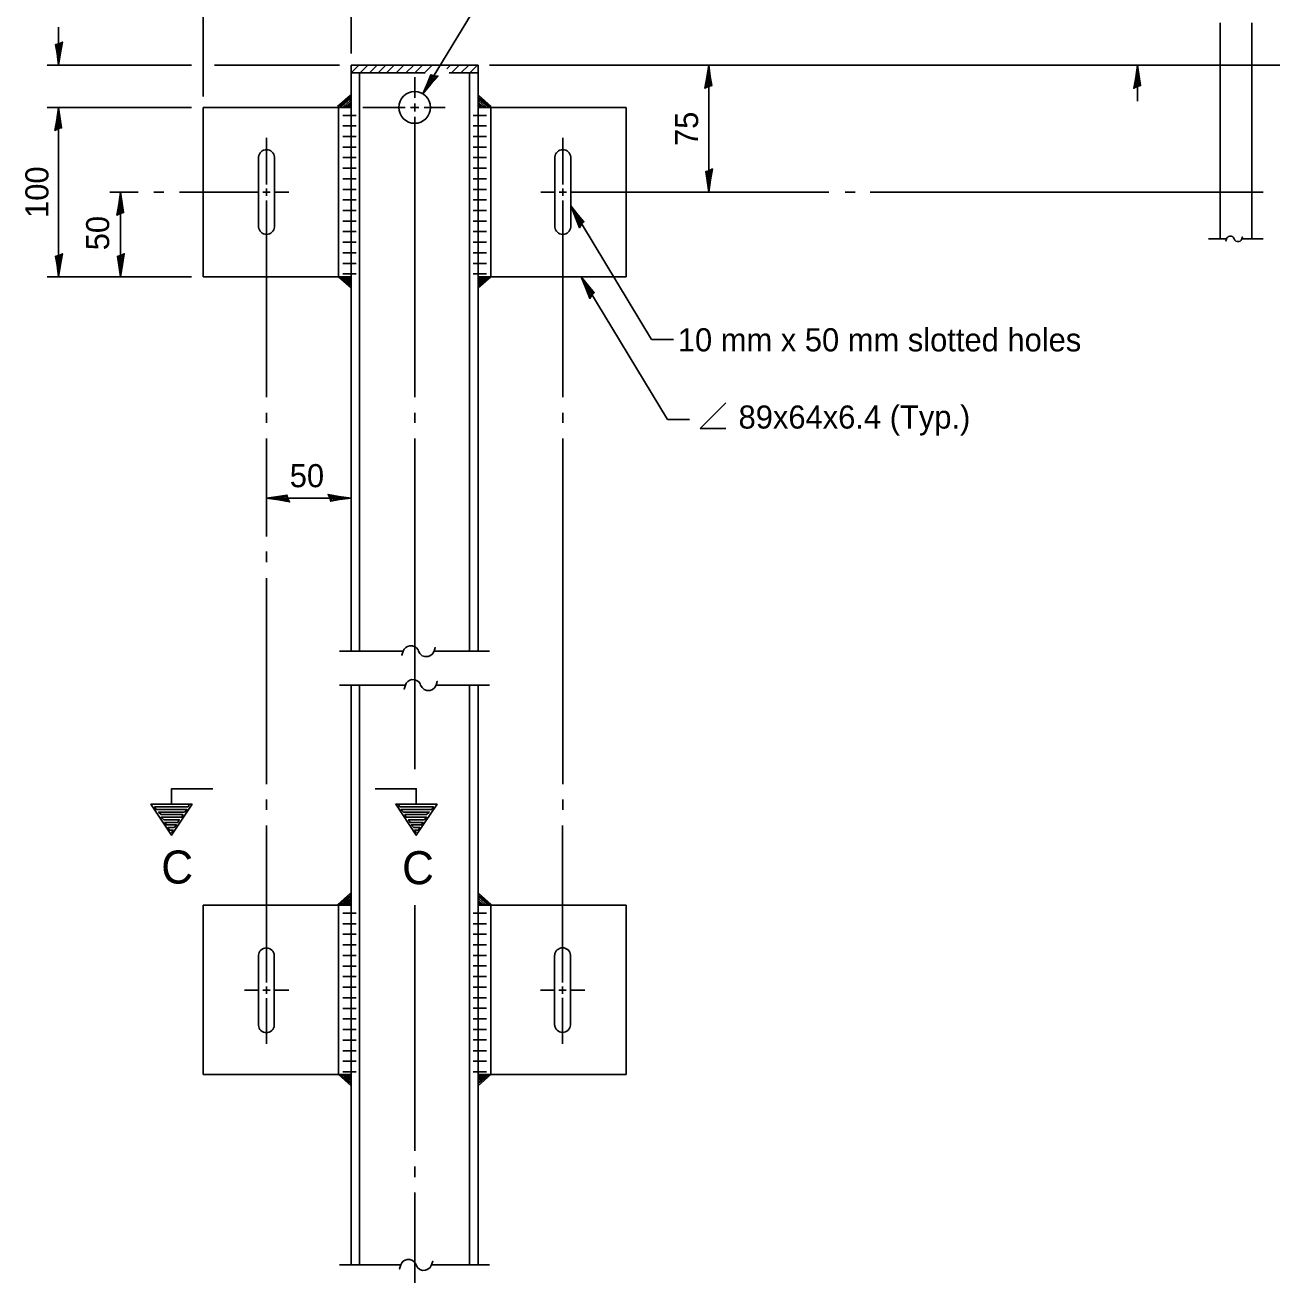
# Model space of a CAD drawing. Extents: x 1499079 to 1501883, y 1499349 to 1499789.
# Drawn here: x 1499901.8 to 1500031.2, y 1499587.6 to 1499717.5 of the extents above; entities that cross this region are included whole.
import ezdxf

# ---------------------------------------------------------------- set-up
doc = ezdxf.new("R2010")
doc.units = 0
doc.layers.add('Design_EX_Roadway Dimensions', color=7, linetype='Continuous')
doc.layers.add('Design_PR_Roadway Items', color=7, linetype='Continuous')

msp = doc.modelspace()

# ---------------------------------------------------------------- linework, layer by layer
at = {"layer": 'Design_EX_Roadway Dimensions'}
for p, q in [((1499920.29, 1499710.02), (1499920.29, 1499723.07)), ((1499935.67, 1499714.5), (1499935.67, 1499723.07)), ((1499943.12, 1499710.31), (1499950.12, 1499721.87)), ((1499905.28, 1499713.29), (1499905.28, 1499717.23)), ((1499904.08, 1499713.29), (1499919.08, 1499713.29)), ((1499921.48, 1499713.29), (1499934.47, 1499713.29)), ((1499950.06, 1499713.29), (1500039.03, 1499713.29)), ((1499904.08, 1499708.9), (1499919.08, 1499708.9)), ((1499905.28, 1499691.31), (1499905.28, 1499708.9)), ((1499936.87, 1499708.9), (1499941.27, 1499708.9)), ((1499941.85, 1499708.9), (1499942.69, 1499708.9)), ((1499943.27, 1499708.9), (1499945.43, 1499708.9)), ((1499913.55, 1499700.11), (1499910.61, 1499700.11)), ((1499911.71, 1499691.31), (1499911.71, 1499700.11)), ((1499916.2, 1499700.11), (1499915.18, 1499700.11)), ((1499926.08, 1499700.11), (1499917.83, 1499700.11)), ((1499927.26, 1499700.11), (1499926.49, 1499700.11)), ((1499929.2, 1499700.11), (1499927.68, 1499700.11)), ((1499956.85, 1499700.11), (1499955.38, 1499700.11)), ((1499958.04, 1499700.11), (1499957.27, 1499700.11)), ((1499985.31, 1499700.11), (1499958.46, 1499700.11)), ((1499988.04, 1499700.11), (1499987, 1499700.11)), ((1500030.44, 1499700.11), (1499989.61, 1499700.11)), ((1499958.48, 1499698.67), (1499966.88, 1499684.79)), ((1499904.08, 1499691.31), (1499919.08, 1499691.31)), ((1499959.57, 1499691.31), (1499968.55, 1499676.49)), ((1499966.88, 1499684.79), (1499969.17, 1499684.79)), ((1499971.93, 1499675.55), (1499974.6, 1499678.21)), ((1499968.55, 1499676.49), (1499970.83, 1499676.49)), ((1499971.93, 1499675.55), (1499974.6, 1499675.55)), ((1499926.88, 1499668.32), (1499935.68, 1499668.32)), ((1499926.05, 1499617.2), (1499924.58, 1499617.2)), ((1499927.24, 1499617.2), (1499926.48, 1499617.2)), ((1499929.18, 1499617.2), (1499927.66, 1499617.2)), ((1499956.84, 1499617.21), (1499955.35, 1499617.21)), ((1499958.02, 1499617.21), (1499957.25, 1499617.21)), ((1499959.96, 1499617.21), (1499958.44, 1499617.21))]:
    msp.add_line(p, q, dxfattribs=at)
for points in [[(1499905.31, 1499715.5), (1499904.97, 1499715.43), (1499905.12, 1499714.5), (1499905.28, 1499713.29), (1499905.47, 1499714.58), (1499905.67, 1499715.69), (1499905.09, 1499715.38), (1499905.28, 1499714.1), (1499905.55, 1499715.53), (1499905.25, 1499715.31), (1499905.29, 1499714.72), (1499905.39, 1499715.29)], [(1499972.78, 1499711.09), (1499973.14, 1499711.17), (1499972.98, 1499712.1), (1499972.82, 1499713.29), (1499972.64, 1499712.02), (1499972.43, 1499710.9), (1499973.01, 1499711.22), (1499972.82, 1499712.49), (1499972.56, 1499711.07), (1499972.85, 1499711.28), (1499972.81, 1499711.88), (1499972.72, 1499711.31)], [(1499972.82, 1499700.11), (1499972.82, 1499713.29)], [(1500017.33, 1499711.09), (1500017.68, 1499711.17), (1500017.53, 1499712.1), (1500017.37, 1499713.29), (1500017.19, 1499712.02), (1500016.98, 1499710.9), (1500017.56, 1499711.22), (1500017.37, 1499712.49), (1500017.11, 1499711.07), (1500017.4, 1499711.28), (1500017.36, 1499711.88), (1500017.27, 1499711.31)], [(1500017.37, 1499709.56), (1500017.37, 1499713.29)], [(1499942.27, 1499709.9), (1499942.27, 1499712.06)], [(1499944.29, 1499712.18), (1499943.96, 1499712.3), (1499943.6, 1499711.42), (1499943.12, 1499710.31), (1499943.94, 1499711.31), (1499944.7, 1499712.16), (1499944.04, 1499712.19), (1499943.54, 1499711), (1499944.5, 1499712.08), (1499944.14, 1499712.05), (1499943.87, 1499711.52), (1499944.24, 1499711.97)], [(1499905.25, 1499706.7), (1499905.59, 1499706.77), (1499905.45, 1499707.7), (1499905.28, 1499708.9), (1499905.1, 1499707.62), (1499904.89, 1499706.51), (1499905.47, 1499706.82), (1499905.28, 1499708.1), (1499905.02, 1499706.67), (1499905.31, 1499706.89), (1499905.27, 1499707.48), (1499905.18, 1499706.91)], [(1499942.27, 1499708.49), (1499942.27, 1499709.32)], [(1499942.27, 1499678.81), (1499942.27, 1499707.91)], [(1499926.88, 1499700.91), (1499926.88, 1499705.74)], [(1499957.66, 1499700.91), (1499957.66, 1499705.74)], [(1499972.86, 1499702.31), (1499972.51, 1499702.23), (1499972.66, 1499701.31), (1499972.82, 1499700.11), (1499973, 1499701.39), (1499973.21, 1499702.51), (1499972.63, 1499702.19), (1499972.82, 1499700.91), (1499973.09, 1499702.34), (1499972.79, 1499702.12), (1499972.83, 1499701.53), (1499972.92, 1499702.1)], [(1499911.68, 1499697.9), (1499912.02, 1499697.98), (1499911.87, 1499698.91), (1499911.71, 1499700.11), (1499911.53, 1499698.83), (1499911.32, 1499697.71), (1499911.9, 1499698.03), (1499911.71, 1499699.3), (1499911.45, 1499697.88), (1499911.74, 1499698.09), (1499911.7, 1499698.69), (1499911.61, 1499698.12)], [(1499926.88, 1499699.72), (1499926.88, 1499700.49)], [(1499957.66, 1499699.72), (1499957.66, 1499700.49)], [(1499926.88, 1499678.81), (1499926.88, 1499699.22)], [(1499957.66, 1499678.81), (1499957.66, 1499699.22)], [(1499959.6, 1499696.77), (1499959.85, 1499697.01), (1499959.24, 1499697.72), (1499958.48, 1499698.67), (1499958.99, 1499697.48), (1499959.39, 1499696.41), (1499959.72, 1499696.99), (1499958.9, 1499697.98), (1499959.4, 1499696.63), (1499959.55, 1499696.96), (1499959.21, 1499697.45), (1499959.43, 1499696.91)], [(1499905.31, 1499693.51), (1499904.97, 1499693.44), (1499905.12, 1499692.52), (1499905.28, 1499691.31), (1499905.47, 1499692.59), (1499905.67, 1499693.71), (1499905.09, 1499693.4), (1499905.28, 1499692.12), (1499905.55, 1499693.54), (1499905.25, 1499693.33), (1499905.29, 1499692.73), (1499905.39, 1499693.31)], [(1499911.74, 1499693.51), (1499911.4, 1499693.44), (1499911.55, 1499692.52), (1499911.71, 1499691.31), (1499911.9, 1499692.59), (1499912.1, 1499693.71), (1499911.52, 1499693.4), (1499911.71, 1499692.12), (1499911.98, 1499693.54), (1499911.68, 1499693.33), (1499911.72, 1499692.73), (1499911.82, 1499693.31)], [(1499960.67, 1499689.41), (1499960.93, 1499689.65), (1499960.32, 1499690.37), (1499959.57, 1499691.31), (1499960.07, 1499690.12), (1499960.47, 1499689.06), (1499960.81, 1499689.64), (1499959.98, 1499690.62), (1499960.49, 1499689.27), (1499960.63, 1499689.61), (1499960.29, 1499690.1), (1499960.51, 1499689.56)], [(1499926.88, 1499676.14), (1499926.88, 1499677.18)], [(1499942.27, 1499676.14), (1499942.27, 1499677.18)], [(1499957.66, 1499676.14), (1499957.66, 1499677.18)], [(1499926.88, 1499664.33), (1499926.88, 1499674.51)], [(1499942.27, 1499640.16), (1499942.27, 1499674.51)], [(1499957.66, 1499638.61), (1499957.66, 1499674.51)], [(1499929.08, 1499668.28), (1499929, 1499668.63), (1499928.08, 1499668.48), (1499926.88, 1499668.32), (1499928.15, 1499668.14), (1499929.28, 1499667.92), (1499928.96, 1499668.51), (1499927.68, 1499668.32), (1499929.1, 1499668.05), (1499928.89, 1499668.35), (1499928.29, 1499668.3), (1499928.87, 1499668.22)], [(1499933.47, 1499668.35), (1499933.55, 1499668), (1499934.47, 1499668.16), (1499935.68, 1499668.32), (1499934.39, 1499668.5), (1499933.28, 1499668.71), (1499933.59, 1499668.12), (1499934.87, 1499668.32), (1499933.45, 1499668.58), (1499933.66, 1499668.29), (1499934.25, 1499668.33), (1499933.68, 1499668.42)], [(1499926.88, 1499661.67), (1499926.88, 1499662.76)], [(1499926.88, 1499638.61), (1499926.88, 1499660)], [(1499921.29, 1499638.12), (1499917.01, 1499638.12), (1499917.01, 1499636.51), (1499919.15, 1499636.51), (1499917.01, 1499633.29), (1499914.86, 1499636.51), (1499918.88, 1499636.51), (1499918.72, 1499636.24), (1499915.24, 1499636.24), (1499915.4, 1499635.97), (1499918.61, 1499635.97), (1499918.35, 1499635.7), (1499915.67, 1499635.7), (1499915.93, 1499635.44), (1499918.19, 1499635.44), (1499918.08, 1499635.17), (1499915.93, 1499635.17), (1499916.21, 1499634.9), (1499917.81, 1499634.9), (1499917.65, 1499634.63), (1499916.31, 1499634.63), (1499916.47, 1499634.37), (1499917.54, 1499634.37), (1499917.28, 1499634.09), (1499916.63, 1499634.09), (1499916.79, 1499633.83), (1499917.17, 1499633.83), (1499917.01, 1499633.56)], [(1499926.86, 1499635.92), (1499926.86, 1499637.02)], [(1499938.16, 1499638.12), (1499942.44, 1499638.12), (1499942.44, 1499636.51), (1499940.3, 1499636.51), (1499942.44, 1499633.29), (1499944.59, 1499636.51), (1499940.56, 1499636.51), (1499940.73, 1499636.24), (1499944.21, 1499636.24), (1499944.05, 1499635.97), (1499940.84, 1499635.97), (1499941.1, 1499635.7), (1499943.78, 1499635.7), (1499943.51, 1499635.44), (1499941.26, 1499635.44), (1499941.37, 1499635.17), (1499943.51, 1499635.17), (1499943.24, 1499634.9), (1499941.64, 1499634.9), (1499941.8, 1499634.63), (1499943.14, 1499634.63), (1499942.98, 1499634.37), (1499941.91, 1499634.37), (1499942.17, 1499634.09), (1499942.82, 1499634.09), (1499942.66, 1499633.83), (1499942.28, 1499633.83), (1499942.44, 1499633.56)], [(1499957.66, 1499635.92), (1499957.66, 1499637.02)], [(1499926.86, 1499618), (1499926.86, 1499634.31)], [(1499957.64, 1499618.01), (1499957.64, 1499634.31)], [(1499942.27, 1499600.5), (1499942.27, 1499626.02)], [(1499926.86, 1499616.81), (1499926.86, 1499617.58)], [(1499957.64, 1499616.83), (1499957.64, 1499617.6)], [(1499926.86, 1499611.64), (1499926.86, 1499616.39)], [(1499957.64, 1499611.64), (1499957.64, 1499616.41)], [(1499942.27, 1499597.79), (1499942.27, 1499598.9)], [(1499942.27, 1499562.37), (1499942.27, 1499596.19)]]:
    msp.add_lwpolyline(points, dxfattribs=at)
at = {"layer": 'Design_PR_Roadway Items'}
for p, q in [((1500025.94, 1499695.25), (1500025.94, 1499717.7)), ((1500029.24, 1499695.25), (1500029.24, 1499717.7)), ((1499935.67, 1499712.49), (1499936.48, 1499713.3)), ((1499935.67, 1499652.38), (1499935.67, 1499713.29)), ((1499935.67, 1499713.29), (1499948.86, 1499713.29)), ((1499935.67, 1499712.49), (1499943.35, 1499712.49)), ((1499936.55, 1499652.38), (1499936.55, 1499712.49)), ((1499936.59, 1499712.49), (1499937.39, 1499713.3)), ((1499937.58, 1499712.49), (1499938.38, 1499713.3)), ((1499938.49, 1499712.49), (1499939.29, 1499713.3)), ((1499939.35, 1499712.49), (1499940.15, 1499713.3)), ((1499940.35, 1499712.49), (1499941.16, 1499713.3)), ((1499941.36, 1499712.49), (1499942.17, 1499713.3)), ((1499942.28, 1499712.49), (1499943.08, 1499713.3)), ((1499943.29, 1499712.49), (1499944.09, 1499713.3)), ((1499945.61, 1499712.91), (1499946, 1499713.3)), ((1499945.87, 1499712.49), (1499948.86, 1499712.49)), ((1499946.11, 1499712.49), (1499946.91, 1499713.3)), ((1499947.08, 1499712.49), (1499947.88, 1499713.3)), ((1499947.98, 1499652.38), (1499947.98, 1499712.44)), ((1499948, 1499712.49), (1499948.8, 1499713.3)), ((1499948.86, 1499652.38), (1499948.86, 1499713.29)), ((1499920.29, 1499708.9), (1499935.67, 1499708.9)), ((1499920.29, 1499691.31), (1499920.29, 1499708.9)), ((1499934.36, 1499691.31), (1499934.36, 1499708.9)), ((1499948.86, 1499708.9), (1499964.25, 1499708.9)), ((1499950.18, 1499691.31), (1499950.18, 1499708.91)), ((1499964.25, 1499691.31), (1499964.25, 1499708.9)), ((1499936.18, 1499708.08), (1499934.8, 1499708.08)), ((1499948.35, 1499708.08), (1499949.73, 1499708.08)), ((1499936.18, 1499706.98), (1499934.8, 1499706.98)), ((1499936.18, 1499705.89), (1499934.8, 1499705.89)), ((1499948.35, 1499706.99), (1499949.73, 1499706.99)), ((1499948.35, 1499705.89), (1499949.73, 1499705.89)), ((1499936.18, 1499704.79), (1499934.8, 1499704.79)), ((1499948.35, 1499704.79), (1499949.73, 1499704.79)), ((1499926.05, 1499696.47), (1499926.05, 1499703.74)), ((1499927.71, 1499696.47), (1499927.71, 1499703.74)), ((1499936.18, 1499703.69), (1499934.8, 1499703.69)), ((1499948.35, 1499703.69), (1499949.73, 1499703.69)), ((1499956.83, 1499696.47), (1499956.83, 1499703.74)), ((1499958.48, 1499696.47), (1499958.48, 1499703.74)), ((1499936.18, 1499702.59), (1499934.8, 1499702.59)), ((1499948.35, 1499702.59), (1499949.73, 1499702.59)), ((1499936.18, 1499701.49), (1499934.8, 1499701.49)), ((1499948.35, 1499701.49), (1499949.73, 1499701.49)), ((1499936.18, 1499700.39), (1499934.8, 1499700.39)), ((1499948.35, 1499700.39), (1499949.73, 1499700.39)), ((1499936.18, 1499699.29), (1499934.8, 1499699.29)), ((1499936.18, 1499698.19), (1499934.8, 1499698.19)), ((1499948.35, 1499699.29), (1499949.73, 1499699.29)), ((1499948.35, 1499698.2), (1499949.73, 1499698.2)), ((1499936.18, 1499697.1), (1499934.8, 1499697.1)), ((1499948.35, 1499697.1), (1499949.73, 1499697.1)), ((1499936.18, 1499696), (1499934.8, 1499696)), ((1499948.35, 1499696), (1499949.73, 1499696)), ((1499936.18, 1499694.89), (1499934.8, 1499694.89)), ((1499948.35, 1499694.89), (1499949.73, 1499694.89)), ((1499936.18, 1499693.79), (1499934.8, 1499693.79)), ((1499948.35, 1499693.8), (1499949.73, 1499693.8)), ((1499936.18, 1499692.7), (1499934.8, 1499692.7)), ((1499936.18, 1499691.6), (1499934.8, 1499691.6)), ((1499948.35, 1499692.7), (1499949.73, 1499692.7)), ((1499948.35, 1499691.6), (1499949.73, 1499691.6)), ((1499920.29, 1499691.31), (1499935.67, 1499691.31)), ((1499934.36, 1499691.31), (1499935.67, 1499690.15)), ((1499964.25, 1499691.31), (1499948.86, 1499691.31)), ((1499950.18, 1499691.31), (1499948.86, 1499690.15)), ((1499935.67, 1499588.67), (1499935.67, 1499648.95)), ((1499936.55, 1499588.69), (1499936.55, 1499648.95)), ((1499947.98, 1499588.69), (1499947.98, 1499648.95)), ((1499948.86, 1499588.67), (1499948.86, 1499648.95)), ((1499920.29, 1499626.02), (1499935.67, 1499626.02)), ((1499920.29, 1499608.44), (1499920.29, 1499626.02)), ((1499934.36, 1499608.44), (1499934.36, 1499626.02)), ((1499964.25, 1499626.03), (1499948.86, 1499626.03)), ((1499950.18, 1499608.44), (1499950.18, 1499626.03)), ((1499964.25, 1499608.44), (1499964.25, 1499626.03)), ((1499936.18, 1499625.21), (1499934.8, 1499625.21)), ((1499936.18, 1499624.11), (1499934.8, 1499624.11)), ((1499948.35, 1499625.21), (1499949.73, 1499625.21)), ((1499948.35, 1499624.11), (1499949.73, 1499624.11)), ((1499936.18, 1499623.01), (1499934.8, 1499623.01)), ((1499948.35, 1499623.01), (1499949.73, 1499623.01)), ((1499936.18, 1499621.91), (1499934.8, 1499621.91)), ((1499948.35, 1499621.91), (1499949.73, 1499621.91)), ((1499926.04, 1499613.56), (1499926.04, 1499620.83)), ((1499927.68, 1499613.56), (1499927.68, 1499620.83)), ((1499936.18, 1499620.81), (1499934.8, 1499620.81)), ((1499948.35, 1499620.82), (1499949.73, 1499620.82)), ((1499956.81, 1499613.58), (1499956.81, 1499620.85)), ((1499958.47, 1499613.58), (1499958.47, 1499620.85)), ((1499936.18, 1499619.71), (1499934.8, 1499619.71)), ((1499948.35, 1499619.72), (1499949.73, 1499619.72)), ((1499936.18, 1499618.62), (1499934.8, 1499618.62)), ((1499948.35, 1499618.62), (1499949.73, 1499618.62)), ((1499936.18, 1499617.52), (1499934.8, 1499617.52)), ((1499936.18, 1499616.41), (1499934.8, 1499616.41)), ((1499948.35, 1499617.52), (1499949.73, 1499617.52)), ((1499948.35, 1499616.42), (1499949.73, 1499616.42)), ((1499936.18, 1499615.31), (1499934.8, 1499615.31)), ((1499948.35, 1499615.32), (1499949.73, 1499615.32)), ((1499936.18, 1499614.22), (1499934.8, 1499614.22)), ((1499948.35, 1499614.22), (1499949.73, 1499614.22)), ((1499936.18, 1499613.12), (1499934.8, 1499613.12)), ((1499948.35, 1499613.12), (1499949.73, 1499613.12)), ((1499936.18, 1499612.02), (1499934.8, 1499612.02)), ((1499948.35, 1499612.03), (1499949.73, 1499612.03)), ((1499936.18, 1499610.92), (1499934.8, 1499610.92)), ((1499936.18, 1499609.82), (1499934.8, 1499609.82)), ((1499948.35, 1499610.92), (1499949.73, 1499610.92)), ((1499948.35, 1499609.82), (1499949.73, 1499609.82)), ((1499936.18, 1499608.72), (1499934.8, 1499608.72)), ((1499948.35, 1499608.72), (1499949.73, 1499608.72)), ((1499920.29, 1499608.44), (1499935.67, 1499608.44)), ((1499934.36, 1499608.44), (1499935.67, 1499607.27)), ((1499964.25, 1499608.44), (1499948.86, 1499608.44)), ((1499950.18, 1499608.44), (1499948.86, 1499607.27))]:
    msp.add_line(p, q, dxfattribs=at)
for points in [[(1499934.26, 1499708.99), (1499935.58, 1499710.15), (1499935.57, 1499709.93), (1499934.45, 1499708.99), (1499934.67, 1499708.99), (1499935.57, 1499709.78), (1499935.57, 1499709.57), (1499934.9, 1499708.99), (1499935.14, 1499708.99), (1499935.59, 1499709.38), (1499935.57, 1499709.19), (1499935.32, 1499708.99), (1499935.48, 1499708.99), (1499935.57, 1499709.07)], [(1499950.23, 1499709.01), (1499948.91, 1499710.17), (1499948.93, 1499709.95), (1499950.05, 1499709.01), (1499949.82, 1499709.02), (1499948.92, 1499709.8), (1499948.92, 1499709.59), (1499949.6, 1499709.01), (1499949.36, 1499709.01), (1499948.91, 1499709.4), (1499948.92, 1499709.21), (1499949.17, 1499709.01), (1499949.02, 1499709.01), (1499948.93, 1499709.09)], [(1500024.74, 1499695.25), (1500026.62, 1499695.25), (1500026.55, 1499695.04), (1500026.62, 1499695.25), (1500026.66, 1499695.35), (1500026.74, 1499695.44), (1500026.84, 1499695.5), (1500026.96, 1499695.53), (1500027.1, 1499695.53), (1500027.23, 1499695.48), (1500027.31, 1499695.42), (1500027.38, 1499695.31), (1500027.41, 1499695.25), (1500027.49, 1499695.12), (1500027.6, 1499695.02), (1500027.73, 1499694.97), (1500027.91, 1499694.97), (1500028.03, 1499695.02), (1500028.14, 1499695.11), (1500028.22, 1499695.25), (1500028.27, 1499695.45), (1500028.22, 1499695.25), (1500028.22, 1499695.25), (1500030.44, 1499695.25)], [(1499934.36, 1499691.31), (1499935.67, 1499690.15), (1499935.65, 1499690.37), (1499934.54, 1499691.32), (1499934.76, 1499691.31), (1499935.66, 1499690.53), (1499935.66, 1499690.73), (1499934.99, 1499691.32), (1499935.23, 1499691.32), (1499935.68, 1499690.92), (1499935.66, 1499691.11), (1499935.4, 1499691.32), (1499935.57, 1499691.32), (1499935.65, 1499691.24)], [(1499950.18, 1499691.31), (1499948.86, 1499690.15), (1499948.88, 1499690.37), (1499950, 1499691.32), (1499949.77, 1499691.31), (1499948.87, 1499690.53), (1499948.87, 1499690.74), (1499949.55, 1499691.32), (1499949.31, 1499691.32), (1499948.86, 1499690.92), (1499948.87, 1499691.11), (1499949.12, 1499691.32), (1499948.97, 1499691.32), (1499948.88, 1499691.24)], [(1499934.47, 1499652.42), (1499941.09, 1499652.42), (1499940.95, 1499652), (1499941.09, 1499652.42), (1499941.17, 1499652.62), (1499941.35, 1499652.8), (1499941.53, 1499652.91), (1499941.77, 1499652.98), (1499942.06, 1499652.97), (1499942.3, 1499652.88), (1499942.47, 1499652.75), (1499942.62, 1499652.55), (1499942.68, 1499652.42), (1499942.82, 1499652.16), (1499943.06, 1499651.95), (1499943.32, 1499651.85), (1499943.67, 1499651.86), (1499943.91, 1499651.96), (1499944.13, 1499652.14), (1499944.29, 1499652.42), (1499944.4, 1499652.8), (1499944.29, 1499652.42), (1499944.29, 1499652.42), (1499950.06, 1499652.42)], [(1499934.47, 1499648.9), (1499941.3, 1499648.9), (1499941.17, 1499648.48), (1499941.3, 1499648.9), (1499941.39, 1499649.1), (1499941.56, 1499649.28), (1499941.75, 1499649.39), (1499941.98, 1499649.46), (1499942.27, 1499649.45), (1499942.52, 1499649.35), (1499942.69, 1499649.23), (1499942.84, 1499649.02), (1499942.89, 1499648.9), (1499943.04, 1499648.63), (1499943.27, 1499648.43), (1499943.54, 1499648.33), (1499943.88, 1499648.33), (1499944.12, 1499648.44), (1499944.34, 1499648.62), (1499944.5, 1499648.9), (1499944.61, 1499649.28), (1499944.5, 1499648.9), (1499944.5, 1499648.9), (1499950.06, 1499648.9)], [(1499934.28, 1499626.11), (1499935.6, 1499627.28), (1499935.58, 1499627.05), (1499934.47, 1499626.11), (1499934.69, 1499626.12), (1499935.59, 1499626.9), (1499935.59, 1499626.69), (1499934.91, 1499626.11), (1499935.16, 1499626.11), (1499935.6, 1499626.51), (1499935.59, 1499626.32), (1499935.34, 1499626.11), (1499935.49, 1499626.11), (1499935.58, 1499626.19)], [(1499950.23, 1499626.11), (1499948.91, 1499627.28), (1499948.93, 1499627.05), (1499950.05, 1499626.11), (1499949.82, 1499626.12), (1499948.92, 1499626.9), (1499948.92, 1499626.7), (1499949.6, 1499626.11), (1499949.36, 1499626.11), (1499948.91, 1499626.51), (1499948.92, 1499626.32), (1499949.17, 1499626.11), (1499949.02, 1499626.11), (1499948.93, 1499626.19)], [(1499934.36, 1499608.44), (1499935.67, 1499607.28), (1499935.65, 1499607.5), (1499934.54, 1499608.44), (1499934.76, 1499608.44), (1499935.66, 1499607.65), (1499935.66, 1499607.86), (1499934.99, 1499608.44), (1499935.23, 1499608.44), (1499935.68, 1499608.05), (1499935.66, 1499608.23), (1499935.4, 1499608.44), (1499935.57, 1499608.44), (1499935.65, 1499608.36)], [(1499950.18, 1499608.44), (1499948.86, 1499607.28), (1499948.88, 1499607.5), (1499950, 1499608.44), (1499949.77, 1499608.44), (1499948.87, 1499607.65), (1499948.87, 1499607.86), (1499949.55, 1499608.44), (1499949.31, 1499608.44), (1499948.86, 1499608.05), (1499948.87, 1499608.24), (1499949.12, 1499608.44), (1499948.97, 1499608.44), (1499948.88, 1499608.36)], [(1499934.47, 1499588.67), (1499940.83, 1499588.67), (1499940.7, 1499588.25), (1499940.83, 1499588.67), (1499940.92, 1499588.87), (1499941.09, 1499589.05), (1499941.27, 1499589.16), (1499941.5, 1499589.23), (1499941.8, 1499589.22), (1499942.05, 1499589.12), (1499942.21, 1499589), (1499942.36, 1499588.8), (1499942.42, 1499588.67), (1499942.56, 1499588.41), (1499942.8, 1499588.2), (1499943.07, 1499588.1), (1499943.41, 1499588.11), (1499943.65, 1499588.21), (1499943.87, 1499588.39), (1499944.03, 1499588.67), (1499944.14, 1499589.05), (1499944.03, 1499588.67), (1499944.03, 1499588.67), (1499950.06, 1499588.67)]]:
    msp.add_lwpolyline(points, dxfattribs=at)
msp.add_circle((1499942.27, 1499708.9), 1.65, dxfattribs=at)
for centre, start, end in [((1499926.88, 1499703.68), 4.3371, 175.6629), ((1499957.66, 1499703.68), 4.3371, 175.6629), ((1499926.88, 1499696.54), 184.3371, 355.6629), ((1499957.66, 1499696.54), 184.3371, 355.6629), ((1499926.86, 1499620.77), 4.3371, 175.6629), ((1499957.64, 1499620.78), 4.3371, 175.6629), ((1499926.86, 1499613.62), 184.3371, 355.6629), ((1499957.64, 1499613.64), 184.3371, 355.6629)]:
    msp.add_arc(centre, 0.827, start, end, dxfattribs=at)

# ---------------------------------------------------------------- texts
at = {"layer": 'Design_EX_Roadway Dimensions'}
for s, p in [('75', (1499971.72, 1499704.89)), ('100', (1499904.22, 1499697.42)), ('50', (1499910.53, 1499694.06))]:
    msp.add_text(s, height=2.4, rotation=90, dxfattribs=at).set_placement(p)
for s, height, p in [('10 mm x 50 mm slotted holes', 2.4, (1499969.61, 1499683.56)), ('89x64x6.4 (Typ.)', 2.4, (1499975.92, 1499675.54)), ('50', 2.4, (1499929.29, 1499669.45)), ('C', 3.43, (1499915.94, 1499628.28)), ('C', 3.43, (1499940.96, 1499628.21))]:
    msp.add_text(s, height=height, dxfattribs=at).set_placement(p)

doc.saveas('drawing.dxf')
